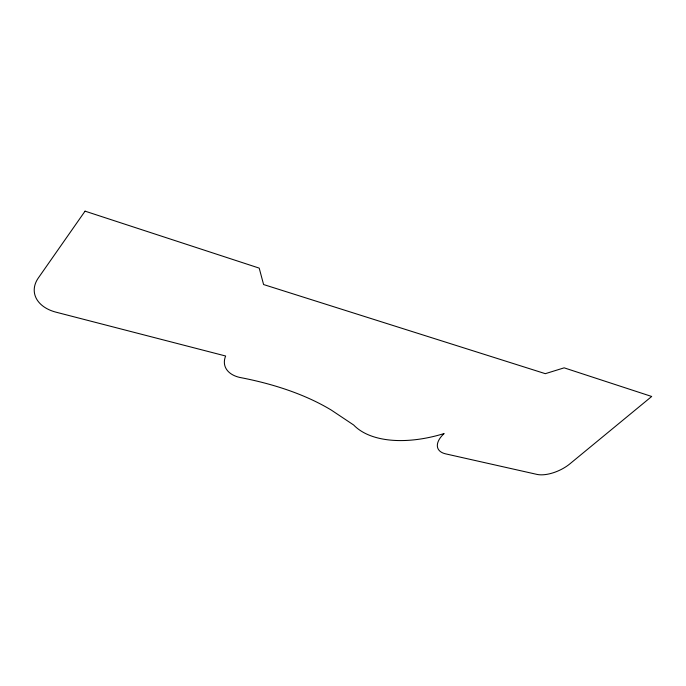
<?xml version="1.0" encoding="UTF-8"?>
<svg xmlns="http://www.w3.org/2000/svg" width="686" height="686" viewBox="0 0 686 686"><rect width="100%" height="100%" fill="white"/><g stroke="black" fill="none" stroke-linecap="round" stroke-linejoin="round"><path stroke-width="1.03" d="M85.055 211.159L38.347 277.95A39.325 26.334 -7.9 0 0 56.003 312.173L225.634 356.008A34.18 20.914 -16.8 0 0 239.757 377.437A347.022 167.95 -11.4 0 1 331.364 410.125L353.693 425.028A99.967 55.36 -22.9 0 0 444.134 433.552A27.303 13.857 -22.7 0 0 445.711 453.875L536.915 474.386A25.365 11.782 -24.4 0 0 569.852 463.873L651.7 396.474L564.149 367.842L545.327 373.673L263.587 284.544L259.205 268.115L85.055 211.159"/></g></svg>
